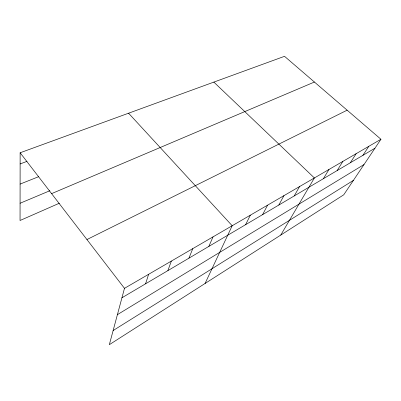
<?xml version="1.0" encoding="UTF-8"?>
<svg xmlns="http://www.w3.org/2000/svg" width="401" height="401" viewBox="0 0 401 401"><rect width="100%" height="100%" fill="white"/><g stroke="black" fill="none" stroke-linecap="round" stroke-linejoin="round"><path stroke-width="0.6" d="M380.95 139.267L124.485 288.329L109.328 344.68L343.742 194.806L380.95 139.267L284.525 56.32L20.135 152.771L20.05 220.495L59.323 203.237M145.583 283.798L148.616 274.304M167.874 270.625L171.337 261.096M188.926 258.179L192.771 248.64M208.846 246.404L213.021 236.871M205.081 283.462L232.184 225.733L128.571 113.212M245.618 224.665L250.344 215.177M262.63 214.61L267.582 205.162M278.81 205.046L283.958 195.638M294.219 195.939L299.542 186.58M280.755 235.076L314.389 177.954L213.838 82.105M323.356 178.716L328.97 169.478M337.141 170.565L342.87 161.397M350.309 162.781L356.143 153.688M362.9 155.337L368.82 146.315M113.132 330.534L353.416 180.36M117.408 314.645L364.013 164.55M121.944 297.773L374.955 148.215M86.932 239.547L347.141 110.185M51.594 193.633L314.419 82.035M20.07 203.257L49.864 190.731M20.095 184.089L38.631 176.691M20.12 163.949L26.997 161.357M20.135 152.771L124.485 288.329"/></g></svg>
